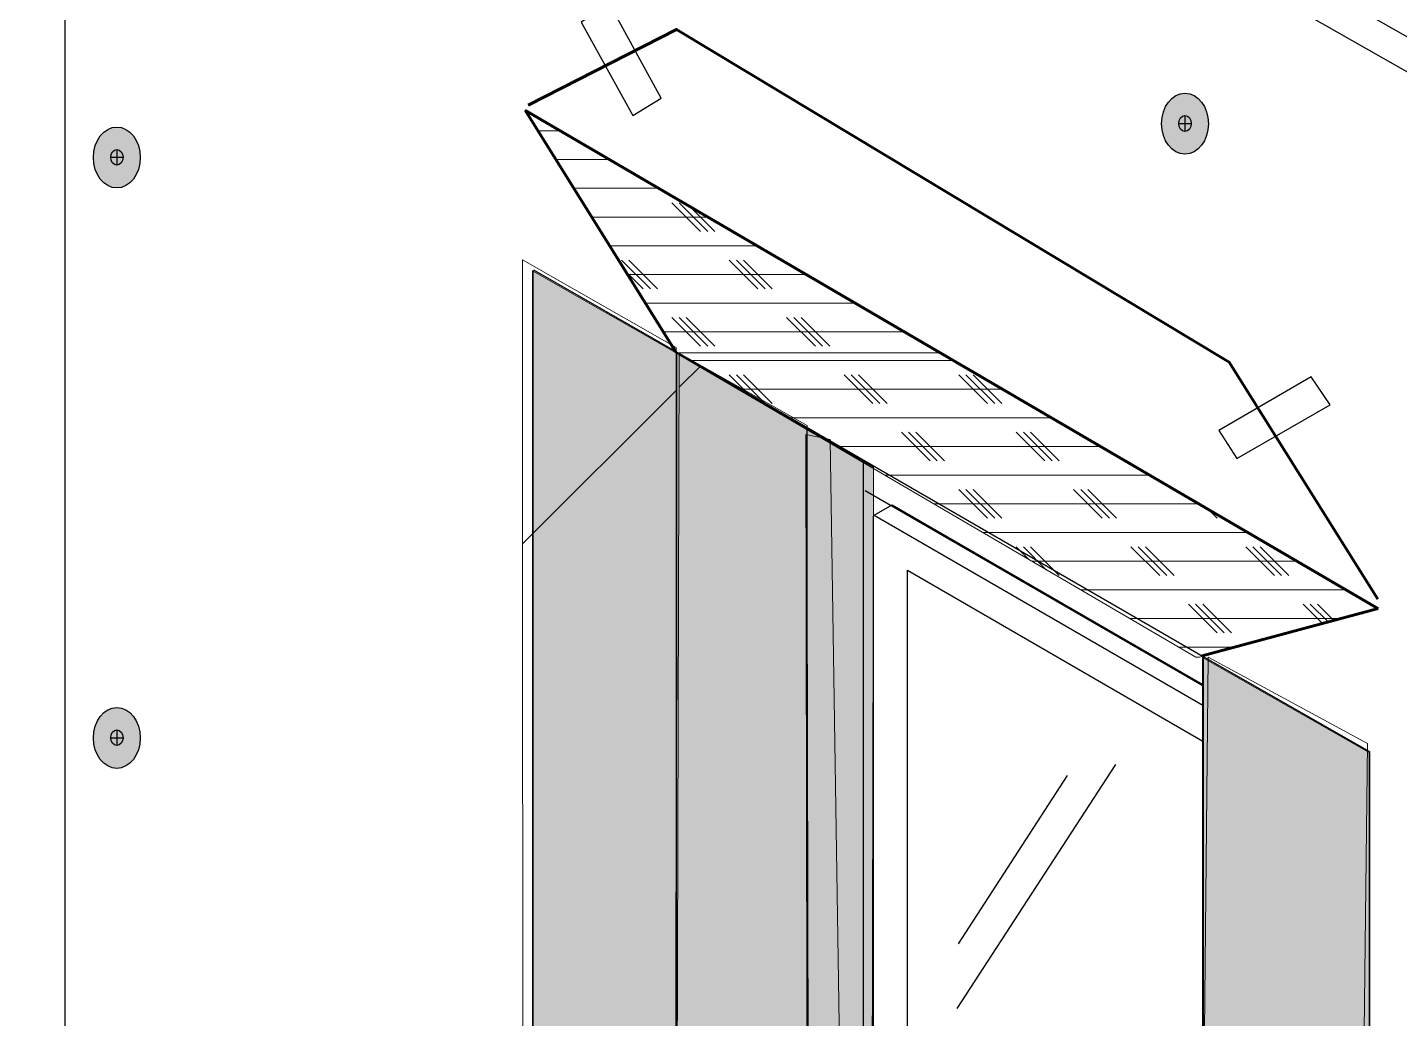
# Model space of a CAD drawing. Header units: inches. Extents: x -22 to 84, y -21 to 19.
# Drawn here: x 55.358 to 58.347, y -1.166 to 0.994 of the extents above; entities that cross this region are included whole.
import ezdxf

# ---------------------------------------------------------------- set-up
doc = ezdxf.new("R2010")
doc.units = ezdxf.units.IN
doc.header["$MEASUREMENT"] = 0
for name, color, linetype, lineweight in [('.ATI-HATCH', 7, 'Continuous', 0), ('flash hatch', 7, 'Continuous', 0), ('G-ANNO-TTLB', 7, 'Continuous', 0), ('Layer 12', 7, 'Continuous', 0), ('TYVEK', 7, 'Continuous', 0)]:
    doc.layers.add(name, color=color, linetype=linetype, lineweight=lineweight)
pattern_1 = [(45, (0, 0), (-7.071, 7.071), [])]

# ---------------------------------------------------------------- blocks, each defined once
blk = doc.blocks.new('Block_73')
at = {"layer": 'Layer 12', "color": 191, "lineweight": 25, "true_color": 0xbf7fff}
for points in [[(56.4495, 0.4627)], [(56.4495, -2.6889)]]:
    blk.add_lwpolyline(points, dxfattribs=at)
blk = doc.blocks.new('Block_285')
at = {"layer": '.ATI-HATCH'}
for points, knots in [([(56.4414, 0.812), (56.4414, 0.812), (56.769, 0.286), (56.769, 0.286), (56.769, 0.286), (56.7709, 0.2849), (56.7709, 0.2849), (56.7709, 0.2849), (57.3431, 0.2849), (57.3431, 0.2849), (57.3431, 0.2849), (56.4414, 0.812), (56.4414, 0.812)], [0, 0, 0, 0, 1, 1, 1, 2, 2, 2, 3, 3, 3, 4, 4, 4, 4]), ([(57.3431, 0.2849), (57.3431, 0.2849), (56.7781, 0.2849), (56.7781, 0.2849), (56.7781, 0.2849), (56.7781, 0.2806), (56.7781, 0.2806), (56.7781, 0.2806), (57.903, -0.3786), (57.903, -0.3786), (57.903, -0.3786), (57.911, -0.3786), (57.911, -0.3786), (57.911, -0.3786), (58.2995, -0.2742), (58.2995, -0.2742), (58.2995, -0.2742), (57.3431, 0.2849), (57.3431, 0.2849)], [0, 0, 0, 0, 1, 1, 1, 2, 2, 2, 3, 3, 3, 4, 4, 4, 5, 5, 5, 6, 6, 6, 6])]:
    blk.add_open_spline(points, degree=3, knots=knots, dxfattribs=at)
at = {"layer": '.ATI-HATCH', "color": 243, "lineweight": 0, "true_color": 0xcc667f}
for points in [[(56.4684, 0.7686), (56.4684, 0.7686), (56.5157, 0.7686), (56.5157, 0.7686)], [(56.5074, 0.7061), (56.5074, 0.7061), (56.6226, 0.7061), (56.6226, 0.7061)], [(56.5463, 0.6436), (56.5463, 0.6436), (56.7295, 0.6436), (56.7295, 0.6436)], [(56.8245, 0.5498), (56.8245, 0.5498), (56.762, 0.6123), (56.762, 0.6123)], [(56.8401, 0.5498), (56.8401, 0.5498), (56.7776, 0.6123), (56.7776, 0.6123)], [(56.8558, 0.5498), (56.8558, 0.5498), (56.8077, 0.5978), (56.8077, 0.5978)], [(56.5852, 0.5811), (56.5852, 0.5811), (56.8364, 0.5811), (56.8364, 0.5811)], [(56.6058, 0.5498), (56.6058, 0.5498), (56.6028, 0.5527), (56.6028, 0.5527)], [(56.6241, 0.5186), (56.6241, 0.5186), (56.9433, 0.5186), (56.9433, 0.5186)], [(56.7151, 0.4248), (56.7151, 0.4248), (56.6526, 0.4873), (56.6526, 0.4873)], [(56.7308, 0.4248), (56.7308, 0.4248), (56.6683, 0.4873), (56.6683, 0.4873)], [(56.9495, 0.4248), (56.9495, 0.4248), (56.887, 0.4873), (56.887, 0.4873)], [(56.9651, 0.4248), (56.9651, 0.4248), (56.9026, 0.4873), (56.9026, 0.4873)], [(56.9808, 0.4248), (56.9808, 0.4248), (56.9183, 0.4873), (56.9183, 0.4873)], [(56.6995, 0.4248), (56.6995, 0.4248), (56.6544, 0.4699), (56.6544, 0.4699)], [(56.663, 0.4561), (56.663, 0.4561), (57.0503, 0.4561), (57.0503, 0.4561)], [(56.702, 0.3936), (56.702, 0.3936), (57.1572, 0.3936), (57.1572, 0.3936)], [(56.8245, 0.2998), (56.8245, 0.2998), (56.762, 0.3623), (56.762, 0.3623)], [(56.8401, 0.2998), (56.8401, 0.2998), (56.7776, 0.3623), (56.7776, 0.3623)], [(56.8558, 0.2998), (56.8558, 0.2998), (56.7933, 0.3623), (56.7933, 0.3623)], [(57.0745, 0.2998), (57.0745, 0.2998), (57.012, 0.3623), (57.012, 0.3623)], [(57.0901, 0.2998), (57.0901, 0.2998), (57.0276, 0.3623), (57.0276, 0.3623)], [(57.1058, 0.2998), (57.1058, 0.2998), (57.0433, 0.3623), (57.0433, 0.3623)], [(56.7409, 0.3311), (56.7409, 0.3311), (57.2641, 0.3311), (57.2641, 0.3311)], [(56.7987, 0.2686), (56.7987, 0.2686), (57.371, 0.2686), (57.371, 0.2686)], [(56.9365, 0.1878), (56.9365, 0.1878), (56.887, 0.2373), (56.887, 0.2373)], [(56.9651, 0.1748), (56.9651, 0.1748), (56.9026, 0.2373), (56.9026, 0.2373)], [(56.9808, 0.1748), (56.9808, 0.1748), (56.9183, 0.2373), (56.9183, 0.2373)], [(57.1995, 0.1748), (57.1995, 0.1748), (57.137, 0.2373), (57.137, 0.2373)], [(57.2151, 0.1748), (57.2151, 0.1748), (57.1526, 0.2373), (57.1526, 0.2373)], [(57.2308, 0.1748), (57.2308, 0.1748), (57.1683, 0.2373), (57.1683, 0.2373)], [(57.4495, 0.1748), (57.4495, 0.1748), (57.387, 0.2373), (57.387, 0.2373)], [(57.4651, 0.1748), (57.4651, 0.1748), (57.4026, 0.2373), (57.4026, 0.2373)], [(57.4808, 0.1748), (57.4808, 0.1748), (57.4183, 0.2373), (57.4183, 0.2373)], [(56.9053, 0.2061), (56.9053, 0.2061), (57.4779, 0.2061), (57.4779, 0.2061)], [(57.012, 0.1436), (57.012, 0.1436), (57.5849, 0.1436), (57.5849, 0.1436)], [(57.3245, 0.0498), (57.3245, 0.0498), (57.262, 0.1123), (57.262, 0.1123)], [(57.3401, 0.0498), (57.3401, 0.0498), (57.2776, 0.1123), (57.2776, 0.1123)], [(57.3558, 0.0498), (57.3558, 0.0498), (57.2933, 0.1123), (57.2933, 0.1123)], [(57.5745, 0.0498), (57.5745, 0.0498), (57.512, 0.1123), (57.512, 0.1123)], [(57.5901, 0.0498), (57.5901, 0.0498), (57.5276, 0.1123), (57.5276, 0.1123)], [(57.6058, 0.0498), (57.6058, 0.0498), (57.5433, 0.1123), (57.5433, 0.1123)], [(57.1186, 0.0811), (57.1186, 0.0811), (57.6918, 0.0811), (57.6918, 0.0811)], [(57.2253, 0.0186), (57.2253, 0.0186), (57.7987, 0.0186), (57.7987, 0.0186)], [(57.4495, -0.0752), (57.4495, -0.0752), (57.387, -0.0127), (57.387, -0.0127)], [(57.4651, -0.0752), (57.4651, -0.0752), (57.4026, -0.0127), (57.4026, -0.0127)], [(57.4808, -0.0752), (57.4808, -0.0752), (57.4183, -0.0127), (57.4183, -0.0127)], [(57.6995, -0.0752), (57.6995, -0.0752), (57.637, -0.0127), (57.637, -0.0127)], [(57.7151, -0.0752), (57.7151, -0.0752), (57.6526, -0.0127), (57.6526, -0.0127)], [(57.7308, -0.0752), (57.7308, -0.0752), (57.6683, -0.0127), (57.6683, -0.0127)], [(57.3319, -0.0439), (57.3319, -0.0439), (57.9056, -0.0439), (57.9056, -0.0439)], [(57.9495, -0.0752), (57.9495, -0.0752), (57.936, -0.0617), (57.936, -0.0617)], [(57.4386, -0.1064), (57.4386, -0.1064), (58.0125, -0.1064), (58.0125, -0.1064)], [(57.5405, -0.1662), (57.5405, -0.1662), (57.512, -0.1377), (57.512, -0.1377)], [(57.5782, -0.1883), (57.5782, -0.1883), (57.5276, -0.1377), (57.5276, -0.1377)], [(57.6058, -0.2002), (57.6058, -0.2002), (57.5433, -0.1377), (57.5433, -0.1377)], [(57.8245, -0.2002), (57.8245, -0.2002), (57.762, -0.1377), (57.762, -0.1377)], [(57.8401, -0.2002), (57.8401, -0.2002), (57.7776, -0.1377), (57.7776, -0.1377)], [(57.8558, -0.2002), (57.8558, -0.2002), (57.7933, -0.1377), (57.7933, -0.1377)], [(58.0745, -0.2002), (58.0745, -0.2002), (58.012, -0.1377), (58.012, -0.1377)], [(58.0901, -0.2002), (58.0901, -0.2002), (58.0276, -0.1377), (58.0276, -0.1377)], [(58.1058, -0.2002), (58.1058, -0.2002), (58.0433, -0.1377), (58.0433, -0.1377)], [(57.5452, -0.1689), (57.5452, -0.1689), (58.1194, -0.1689), (58.1194, -0.1689)], [(57.6519, -0.2314), (57.6519, -0.2314), (58.2264, -0.2314), (58.2264, -0.2314)], [(57.9495, -0.3252), (57.9495, -0.3252), (57.887, -0.2627), (57.887, -0.2627)], [(57.9651, -0.3252), (57.9651, -0.3252), (57.9026, -0.2627), (57.9026, -0.2627)], [(57.9808, -0.3252), (57.9808, -0.3252), (57.9183, -0.2627), (57.9183, -0.2627)], [(58.1805, -0.3062), (58.1805, -0.3062), (58.137, -0.2627), (58.137, -0.2627)], [(58.1928, -0.3029), (58.1928, -0.3029), (58.1526, -0.2627), (58.1526, -0.2627)], [(58.2052, -0.2996), (58.2052, -0.2996), (58.1683, -0.2627), (58.1683, -0.2627)], [(57.7585, -0.2939), (57.7585, -0.2939), (58.2262, -0.2939), (58.2262, -0.2939)], [(57.8651, -0.3564), (57.8651, -0.3564), (57.9936, -0.3564), (57.9936, -0.3564)]]:
    blk.add_open_spline(points, degree=3, dxfattribs=at)

msp = doc.modelspace()

# ---------------------------------------------------------------- hatches: boundary and pattern name
at = {"layer": '.ATI-HATCH', "true_color": 0xcc667f, "transparency": 33554687}
h = msp.add_hatch(color=243, dxfattribs=at)
edge = h.paths.add_edge_path()
edge.add_spline(control_points=[(58.2806, -0.5863), (58.2806, -0.5863), (57.9179, -0.3787), (57.9179, -0.3787), (57.9179, -0.3787), (57.9179, -2.2245), (57.9179, -2.2245), (57.9179, -2.2245), (57.9207, -2.758), (57.9207, -2.758), (57.9207, -2.758), (58.281, -2.959), (58.281, -2.959), (58.281, -2.959), (58.2799, -2.4317), (58.2799, -2.4317), (58.2799, -2.4317), (58.2806, -0.5863), (58.2806, -0.5863)], knot_values=[0, 0, 0, 0, 1, 1, 1, 2, 2, 2, 3, 3, 3, 4, 4, 4, 5, 5, 5, 6, 6, 6, 6], degree=3, periodic=0)
edge = h.paths.add_edge_path()
edge.add_spline(control_points=[(56.7728, -2.0945), (56.7728, -2.0945), (56.7827, -2.1052), (56.7827, -2.1052)], knot_values=[0, 0, 0, 0, 1, 1, 1, 1], degree=3, periodic=0)
edge.add_line((56.7827, -2.1052), (56.7728, -2.0945))
edge = h.paths.add_edge_path()
edge.add_spline(control_points=[(56.7728, -2.0945), (56.7728, -2.0945), (56.771, -2.0956), (56.771, -2.0956), (56.771, -2.0956), (56.771, -2.0931), (56.771, -2.0931), (56.771, -2.0931), (56.4587, -1.9128), (56.4587, -1.9128), (56.4587, -1.9128), (56.4587, -1.526), (56.4587, -1.526), (56.4587, -1.526), (56.4587, 0.4639), (56.4587, 0.4639), (56.4587, 0.4639), (56.771, 0.2848), (56.771, 0.2848), (56.771, 0.2848), (56.771, -0.963), (56.771, -0.963), (56.771, -0.963), (56.771, -1.7042), (56.771, -1.7042), (56.771, -1.7042), (56.7702, -2.0835), (56.7702, -2.0835), (56.7702, -2.0835), (56.7728, -2.0945), (56.7728, -2.0945)], knot_values=[0, 0, 0, 0, 1, 1, 1, 2, 2, 2, 3, 3, 3, 4, 4, 4, 5, 5, 5, 6, 6, 6, 7, 7, 7, 8, 8, 8, 9, 9, 9, 10, 10, 10, 10], degree=3, periodic=0)
edge.add_line((56.7728, -2.0945), (56.7728, -2.0945))
edge = h.paths.add_edge_path()
edge.add_spline(control_points=[(57.0556, 0.1201), (57.0556, 0.1201), (56.771, 0.2848), (56.771, 0.2848), (56.771, 0.2848), (56.771, -0.963), (56.771, -0.963), (56.771, -0.963), (56.771, -1.7042), (56.771, -1.7042), (56.771, -1.7042), (56.7702, -2.0835), (56.7702, -2.0835), (56.7702, -2.0835), (56.7728, -2.0945), (56.7728, -2.0945), (56.7728, -2.0945), (57.0556, -1.9348), (57.0556, -1.9348), (57.0556, -1.9348), (57.0556, 0.1201), (57.0556, 0.1201)], knot_values=[0, 0, 0, 0, 1, 1, 1, 2, 2, 2, 3, 3, 3, 4, 4, 4, 5, 5, 5, 6, 6, 6, 7, 7, 7, 7], degree=3, periodic=0)
edge.add_line((57.0556, 0.1201), (57.0556, 0.1201))
at = {"layer": '.ATI-HATCH', "true_color": 0xcc667f, "transparency": 33554483}
msp.add_hatch(color=243, dxfattribs=at).paths.add_polyline_path([(57.2015, 0.0357), (57.0556, 0.1201), (57.0601, -1.934), (57.1965, -2.0131)])
at = {"layer": 'flash hatch', "true_color": 0xcc667f, "transparency": 33554483}
msp.add_hatch(color=243, dxfattribs=at).paths.add_polyline_path([(57.2015, 0.0357), (57.0556, 0.1201), (57.0556, -1.837), (57.1458, -1.9868), (57.2015, -2.0189)])
at = {"layer": 'G-ANNO-TTLB', "true_color": 0xff00ff, "transparency": 33554687}
h = msp.add_hatch(color=6, dxfattribs=at)
edge = h.paths.add_edge_path()
edge.add_spline(control_points=[(71.2893, -15.0744), (71.2893, -15.0744), (30.6016, -15.0744), (30.6016, -15.0744), (30.6016, -15.0744), (30.6016, 19.0506), (30.6016, 19.0506), (30.6016, 19.0506), (71.2893, 19.0506), (71.2893, 19.0506), (71.2893, 19.0506), (71.2893, -15.0744), (71.2893, -15.0744)], knot_values=[0, 0, 0, 0, 1, 1, 1, 2, 2, 2, 3, 3, 3, 4, 4, 4, 4], degree=3, periodic=0)
edge = h.paths.add_edge_path()
edge.add_spline(control_points=[(30.7266, 18.9256), (30.7266, 18.9256), (30.7266, -14.9494), (30.7266, -14.9494), (30.7266, -14.9494), (71.1643, -14.9494), (71.1643, -14.9494), (71.1643, -14.9494), (71.1643, 18.9256), (71.1643, 18.9256), (71.1643, 18.9256), (30.7266, 18.9256), (30.7266, 18.9256)], knot_values=[0, 0, 0, 0, 1, 1, 1, 2, 2, 2, 3, 3, 3, 4, 4, 4, 4], degree=3, periodic=0)
edge.add_line((30.7266, 18.9256), (30.7266, 18.9256))
at = {"layer": 'Layer 12', "true_color": 0x000000, "transparency": 33554687}
h = msp.add_hatch(dxfattribs=at)
h.set_pattern_fill('_U', color=18, scale=10, angle=45, style=2, pattern_type=0)
h.set_pattern_definition(pattern_1)
h.paths.add_polyline_path([(56.7704, -2.0786), (56.4371, -1.8861), (56.4367, 0.4874), (56.7713, 0.2966)])
h = msp.add_hatch(dxfattribs=at)
h.set_pattern_fill('_U', color=18, scale=10, angle=45, style=2, pattern_type=0)
h.set_pattern_definition(pattern_1)
h.paths.add_polyline_path([(57.0576, -1.9303), (56.7713, -2.0967), (56.7782, 0.2846), (57.0568, 0.1266)])
h = msp.add_hatch(dxfattribs=at)
h.set_pattern_fill('_U', color=18, scale=10, angle=45, style=2, pattern_type=0)
h.set_pattern_definition(pattern_1)
h.paths.add_polyline_path([(57.0576, -1.9303), (57.1384, -1.9798), (57.107, 0.0958), (57.0539, 0.1071)])
h = msp.add_hatch(dxfattribs=at)
h.set_pattern_fill('_U', color=18, scale=10, angle=45, style=2, pattern_type=0)
h.set_pattern_definition(pattern_1)
h.paths.add_polyline_path([(58.2499, -2.9469), (57.907, -2.7502), (57.9299, -0.3781), (58.2769, -0.5661)])
at = {"layer": 'TYVEK', "true_color": 0x003b71, "transparency": 33554687}
h = msp.add_hatch(color=156, dxfattribs=at)
h.dxf.hatch_style = 2
edge = h.paths.add_edge_path()
edge.add_ellipse((57.8796, 0.7845), major_axis=(0, 0.0664), ratio=0.766948, start_angle=0, end_angle=360)
h = msp.add_hatch(color=156, dxfattribs=at)
h.dxf.hatch_style = 2
edge = h.paths.add_edge_path()
edge.add_ellipse((55.5531, 0.7108), major_axis=(0, 0.0664), ratio=0.766948, start_angle=0, end_angle=360)
h = msp.add_hatch(color=156, dxfattribs=at)
h.dxf.hatch_style = 2
edge = h.paths.add_edge_path()
edge.add_ellipse((55.5531, -0.5542), major_axis=(0, 0.0664), ratio=0.766948, start_angle=0, end_angle=360)

# ---------------------------------------------------------------- linework, layer by layer
at = {"layer": '.ATI-HATCH'}
msp.add_lwpolyline([(57.2015, 0.0357), (57.0556, 0.1201), (57.0601, -1.934), (57.1965, -2.0131)], close=True, dxfattribs=at)
for points, knots in [([(56.7728, -2.0945), (56.7728, -2.0945), (56.771, -2.0956), (56.771, -2.0956), (56.771, -2.0956), (56.771, -2.0931), (56.771, -2.0931), (56.771, -2.0931), (56.4587, -1.9128), (56.4587, -1.9128), (56.4587, -1.9128), (56.4587, -1.526), (56.4587, -1.526), (56.4587, -1.526), (56.4587, 0.4639), (56.4587, 0.4639), (56.4587, 0.4639), (56.771, 0.2848), (56.771, 0.2848), (56.771, 0.2848), (56.771, -0.963), (56.771, -0.963), (56.771, -0.963), (56.771, -1.7042), (56.771, -1.7042), (56.771, -1.7042), (56.7702, -2.0835), (56.7702, -2.0835), (56.7702, -2.0835), (56.7728, -2.0945), (56.7728, -2.0945)], [0, 0, 0, 0, 1, 1, 1, 2, 2, 2, 3, 3, 3, 4, 4, 4, 5, 5, 5, 6, 6, 6, 7, 7, 7, 8, 8, 8, 9, 9, 9, 10, 10, 10, 10]), ([(57.0556, 0.1201), (57.0556, 0.1201), (56.771, 0.2848), (56.771, 0.2848), (56.771, 0.2848), (56.771, -0.963), (56.771, -0.963), (56.771, -0.963), (56.771, -1.7042), (56.771, -1.7042), (56.771, -1.7042), (56.7702, -2.0835), (56.7702, -2.0835), (56.7702, -2.0835), (56.7728, -2.0945), (56.7728, -2.0945), (56.7728, -2.0945), (57.0556, -1.9348), (57.0556, -1.9348), (57.0556, -1.9348), (57.0556, 0.1201), (57.0556, 0.1201)], [0, 0, 0, 0, 1, 1, 1, 2, 2, 2, 3, 3, 3, 4, 4, 4, 5, 5, 5, 6, 6, 6, 7, 7, 7, 7]), ([(58.2806, -0.5863), (58.2806, -0.5863), (57.9179, -0.3787), (57.9179, -0.3787), (57.9179, -0.3787), (57.9179, -2.2245), (57.9179, -2.2245), (57.9179, -2.2245), (57.9207, -2.758), (57.9207, -2.758), (57.9207, -2.758), (58.281, -2.959), (58.281, -2.959), (58.281, -2.959), (58.2799, -2.4317), (58.2799, -2.4317), (58.2799, -2.4317), (58.2806, -0.5863), (58.2806, -0.5863)], [0, 0, 0, 0, 1, 1, 1, 2, 2, 2, 3, 3, 3, 4, 4, 4, 5, 5, 5, 6, 6, 6, 6])]:
    msp.add_open_spline(points, degree=3, knots=knots, dxfattribs=at)
at = {"layer": 'flash hatch'}
msp.add_lwpolyline([(57.2015, 0.0357), (57.0556, 0.1201), (57.0556, -1.837), (57.1458, -1.9868), (57.2015, -2.0189)], close=True, dxfattribs=at)
at = {"layer": 'G-ANNO-TTLB'}
for points in [[(71.2893, -15.0744), (71.2893, -15.0744), (30.6016, -15.0744), (30.6016, -15.0744), (30.6016, -15.0744), (30.6016, 19.0506), (30.6016, 19.0506), (30.6016, 19.0506), (71.2893, 19.0506), (71.2893, 19.0506), (71.2893, 19.0506), (71.2893, -15.0744), (71.2893, -15.0744)], [(30.7266, 18.9256), (30.7266, 18.9256), (30.7266, -14.9494), (30.7266, -14.9494), (30.7266, -14.9494), (71.1643, -14.9494), (71.1643, -14.9494), (71.1643, -14.9494), (71.1643, 18.9256), (71.1643, 18.9256), (71.1643, 18.9256), (30.7266, 18.9256), (30.7266, 18.9256)]]:
    msp.add_open_spline(points, degree=3, knots=[0, 0, 0, 0, 1, 1, 1, 2, 2, 2, 3, 3, 3, 4, 4, 4, 4], dxfattribs=at)
at = {"layer": 'Layer 12'}
for points in [[(56.7704, -2.0786), (56.4371, -1.8861), (56.4367, 0.4874), (56.7713, 0.2966)], [(57.0576, -1.9303), (56.7713, -2.0967), (56.7782, 0.2846), (57.0568, 0.1266)], [(57.0576, -1.9303), (57.1384, -1.9798), (57.107, 0.0958), (57.0539, 0.1071)], [(58.2499, -2.9469), (57.907, -2.7502), (57.9299, -0.3781), (58.2769, -0.5661)]]:
    msp.add_lwpolyline(points, close=True, dxfattribs=at)
at = {"layer": 'TYVEK', "color": 33, "lineweight": 25, "true_color": 0xcc9966}
msp.add_line((59.2395, 0.4735), (55.5063, 2.6052), dxfattribs=at)
at = {"layer": 'TYVEK', "color": 18, "lineweight": 25, "true_color": 0x000000}
for p, q in [((55.4395, 2.5666), (55.4395, -3.2978)), ((59.1727, 0.4349), (55.4395, 2.5666)), ((56.7721, 0.2869), (57.919, -0.3766))]:
    msp.add_line(p, q, dxfattribs=at)
at = {"layer": 'TYVEK', "color": 18, "lineweight": 60, "true_color": 0x000000}
for p, q in [((58.3007, -0.2721), (56.4425, 0.8141)), ((56.7708, 0.2869), (56.4425, 0.8141)), ((57.9168, -0.3753), (58.3007, -0.2721))]:
    msp.add_line(p, q, dxfattribs=at)
at = {"layer": 'TYVEK', "color": 252, "lineweight": 25, "true_color": 0x848484}
for p, q in [((57.8661, 0.7849), (57.8931, 0.7849)), ((57.8796, 0.8021), (57.8796, 0.7678)), ((55.5531, 0.7284), (55.5531, 0.6941)), ((55.5396, 0.7112), (55.5666, 0.7112)), ((55.5531, -0.5366), (55.5531, -0.5709)), ((55.5396, -0.5538), (55.5666, -0.5538))]:
    msp.add_line(p, q, dxfattribs=at)
at = {"layer": 'TYVEK', "color": 4, "lineweight": 25, "true_color": 0x00ffff}
for p, q in [((56.4598, -1.5239), (56.4598, 0.4643)), ((56.4605, 0.4656), (56.7721, 0.2869)), ((56.7721, 0.2869), (56.7713, -2.0814)), ((57.0567, -1.9327), (57.0567, 0.1222)), ((57.1793, -2.0071), (57.1793, 0.0478)), ((57.919, -0.3766), (57.919, -2.7503)), ((57.919, -0.3766), (58.2817, -0.5842)), ((58.2817, -0.5842), (58.281, -2.4296))]:
    msp.add_line(p, q, dxfattribs=at)
at = {"layer": 'TYVEK', "color": 165, "lineweight": 25, "true_color": 0x4c5f99}
msp.add_line((57.0567, -1.7127), (57.0567, 0.1222), dxfattribs=at)
at = {"layer": 'TYVEK', "color": 191, "lineweight": 25, "true_color": 0xbf7fff}
for p, q in [((57.1828, -0.0148), (57.9168, -0.4394)), ((57.2026, -0.069), (57.2421, -0.0465)), ((57.2421, -0.0465), (57.9186, -0.4378)), ((57.2008, -1.8253), (57.2008, -0.0706)), ((57.2026, -0.069), (57.9186, -0.4832))]:
    msp.add_line(p, q, dxfattribs=at)
at = {"layer": 'TYVEK', "color": 1, "lineweight": 25, "true_color": 0xff0000}
for p, q in [((57.7284, -0.612), (57.383, -1.1439)), ((57.623, -0.6363), (57.3855, -1.0032))]:
    msp.add_line(p, q, dxfattribs=at)
at = {"layer": 'TYVEK', "color": 2, "lineweight": 25, "true_color": 0xf5eb12}
for points in [[(56.7387, 0.8403), (56.6264, 1.0459), (56.5646, 1.0054), (56.6769, 0.8021)], [(57.9929, 0.055), (58.1959, 0.1717), (58.1541, 0.2326), (57.9533, 0.1159)]]:
    msp.add_lwpolyline(points, close=True, dxfattribs=at)
at = {"layer": 'TYVEK', "color": 18, "lineweight": 60, "true_color": 0x000000}
msp.add_lwpolyline([(58.2999, -0.2519), (57.976, 0.2646), (56.7723, 0.9898), (56.4488, 0.8251)], dxfattribs=at)
at = {"layer": 'TYVEK', "color": 191, "lineweight": 25, "true_color": 0xbf7fff}
for points in [[(57.1847, 0.0483)], [(57.2749, -1.7875), (57.2749, -0.1889), (57.9186, -0.5612)], [(57.9186, -0.3725)]]:
    msp.add_lwpolyline(points, dxfattribs=at)
at = {"layer": 'TYVEK', "color": 18, "lineweight": 25, "true_color": 0x000000}
for centre in [(57.8796, 0.7845), (55.5531, 0.7108), (55.5531, -0.5542)]:
    msp.add_ellipse(centre, major_axis=(0, 0.0664), ratio=0.766948, dxfattribs=at)
at = {"layer": 'TYVEK', "color": 252, "lineweight": 25, "true_color": 0x848484}
for centre in [(57.8796, 0.7849), (55.5531, 0.7112), (55.5531, -0.5538)]:
    msp.add_ellipse(centre, major_axis=(0, 0.0171), ratio=0.788846, dxfattribs=at)

# ---------------------------------------------------------------- block references
at = {"layer": '.ATI-HATCH'}
msp.add_blockref('Block_285', (0, 0), dxfattribs=at)
at = {"layer": 'Layer 12'}
msp.add_blockref('Block_73', (0, 0), dxfattribs=at)

doc.saveas('drawing.dxf')
